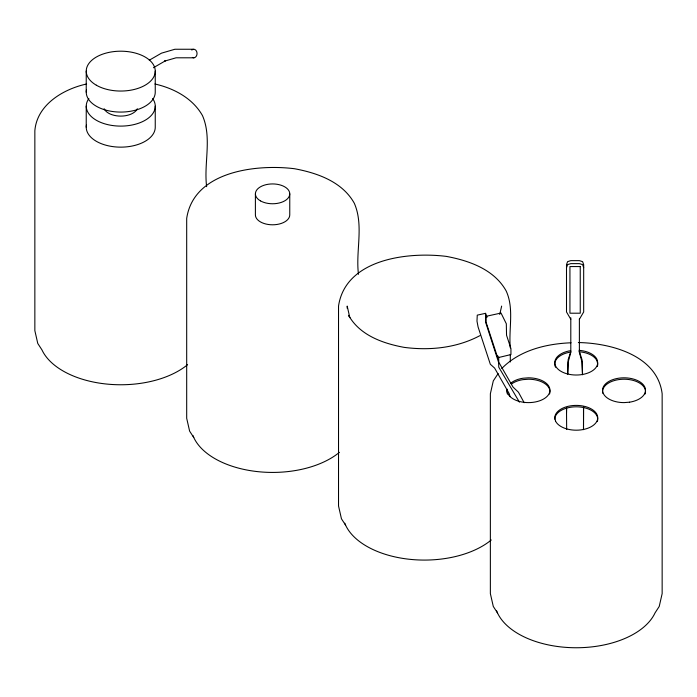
<?xml version="1.0" encoding="UTF-8"?>
<svg xmlns="http://www.w3.org/2000/svg" width="697" height="697" viewBox="0 0 697 697"><rect width="100%" height="100%" fill="white"/><g stroke="black" fill="none" stroke-linecap="round" stroke-linejoin="round"><path stroke-width="1.05" d="M583.476 429.674L583.607 406.9M583.52 429.535L583.502 407.78M566.504 413.208L566.678 407.78M567.75 374.141L568.133 362.205L570.799 352.368L570.799 317.797M567.672 373.714L568.133 359.791L570.799 351.602M499.732 314.478L501.648 306.088M510.108 396.593L509.141 393.509L494.617 368.086L490.322 364.243L478.09 326.98L476.983 321.117L477.262 315.14L485.556 313.328L485.556 322.005L498.616 362.423L498.764 367.171L519.439 402.169M566.504 267.648L567.576 264.625L570.799 263.623L579.381 263.623L582.605 264.625L583.677 267.648M579.381 319.278L583.677 311.968L583.677 264.677L582.605 261.654L579.381 260.643L570.799 260.643L567.576 261.654L566.504 264.677L566.504 311.968L570.799 319.278M498.137 373.557L493.293 380.91L490.366 393.753L490.366 593.626L493.293 606.46L497.44 612.829M501.762 368.504C519.587 350.26 546.213 343.752 571.043 342.785M149.28 60.203L161.477 53.164L174.912 49.252L193.391 49.252M153.392 67.748L165.241 60.9L164.553 61.136L176.106 57.799L194.071 57.799M479.928 335.632C456.805 347.977 429.814 350.748 404.103 347.359C382.862 343.429 359.704 335.274 348.596 315.314L349.824 317.623L347.193 306.088L347.193 308.231M86.594 83.997C63.349 89.068 36.958 104.637 34.85 130.757L34.85 330.631L37.777 343.473L41.925 349.842A81.601 47.108 0 0 0 106.58 384.047A81.601 47.108 0 0 0 187.598 364.662M497.728 357.735L510.936 354.564L510.936 348.613L506.545 335.257L506.318 323.765L501.021 313.049L486.088 316.316L486.088 322.267L497.728 357.735L497.728 355.749M578.344 342.549C611.06 343.107 657.393 355.47 662.15 393.753L662.15 593.626L659.223 606.46L655.075 612.829A81.601 47.108 0 0 1 574.485 647.74A81.601 47.108 0 0 1 496.595 610.842M154.891 83.997C173.806 88.249 192.703 98.233 202.487 115.615C212.176 137.858 203.663 163.342 206.634 186.657M345.599 525.163L341.452 518.795L338.524 505.961L338.524 306.088C345.529 258.848 408.154 251.617 446.324 256.391C469.212 260.634 494.19 269.425 506.161 290.937C514.351 308.719 508.496 329.115 510.309 347.908M193.766 437.507L189.619 431.129L186.691 418.296L186.691 218.422C193.688 171.183 256.322 163.952 294.483 168.726C317.379 172.969 342.349 181.76 354.32 203.28C364.017 225.523 355.505 251.007 358.476 274.313M524.161 402.7L518.455 392.228L513.027 387.062L498.764 362.213L498.686 356.82M485.556 313.328L487.055 317.266M579.381 351.602L582.047 359.791L582.544 374.786M582.431 374.141L582.047 362.205L579.381 352.368L579.381 318.851M566.504 409.043L566.661 429.535M510.309 354.398L510.309 361.978M289.76 193.844L289.76 214.885A17.181 9.915 0 0 1 272.579 224.8A17.181 9.915 0 0 1 255.398 214.885L255.398 193.844M155.248 71.12L155.248 92.161A34.502 19.925 0 0 1 118.943 112.051A34.502 19.925 0 0 1 86.428 90.079M155.248 106.188L155.248 127.22A34.502 19.925 0 0 1 118.943 147.119A34.502 19.925 0 0 1 86.428 125.146M86.236 71.12L86.236 92.161M86.236 106.188L86.236 127.22M339.43 452.327A81.601 47.108 0 0 1 256.679 471.521A81.601 47.108 0 0 1 192.921 435.52M137.335 108.749A17.181 9.915 0 0 1 120.747 116.103A17.181 9.915 0 0 1 104.149 108.749M152.626 98.556A34.502 19.925 0 0 1 120.747 126.105A34.502 19.925 0 0 1 88.867 98.556M191.78 50.045A4.295 3.328 -90 0 1 197.042 53.085A4.295 3.328 -90 0 1 192.372 57.442M491.272 539.983A81.601 47.108 0 0 1 408.52 559.177A81.601 47.108 0 0 1 344.762 523.186M554.786 419.202A21.476 12.398 0 0 1 578.362 406.865A21.476 12.398 0 0 1 597.32 421.624M602.748 393.23A21.476 12.398 0 0 1 624.739 379.22A21.476 12.398 0 0 1 645.091 394.04M507.007 390.215A21.476 12.398 0 0 0 528.483 402.613A21.476 12.398 0 0 0 549.95 390.215A21.476 12.398 0 0 0 528.483 377.818L522.924 378.236A21.476 12.398 0 0 0 510.622 383.324M570.704 350.652A21.476 12.398 0 0 0 555.108 364.784A21.476 12.398 0 0 0 578.127 374.977A21.476 12.398 0 0 0 597.73 362.632L596.998 359.417A21.476 12.398 0 0 0 579.059 350.338M549.541 394.04A21.476 12.398 0 0 0 528.483 379.22L522.924 379.638A21.476 12.398 0 0 0 511.441 384.064M507.425 394.04A21.476 12.398 0 0 1 507.425 389.196M555.518 367.241A21.476 12.398 0 0 1 570.704 352.055M579.059 351.741A21.476 12.398 0 0 1 596.998 360.819L597.73 364.034A21.476 12.398 0 0 1 597.32 366.456M629.591 402.186L624.033 402.613A21.476 12.398 0 0 1 604.569 384.971A21.476 12.398 0 0 1 640.482 382.244A21.476 12.398 0 0 1 629.591 402.186M580.244 266.559L569.937 266.559L569.937 313.206L580.244 313.206L580.244 266.559M555.518 421.005L554.786 417.799A21.476 12.398 0 0 1 585.332 406.56A21.476 12.398 0 0 1 590.063 427.296A21.476 12.398 0 0 1 555.518 421.005M260.434 200.858A17.181 9.915 0 0 0 289.177 196.415A17.181 9.915 0 0 0 268.136 184.269A17.181 9.915 0 0 0 260.434 200.858M96.343 85.208A34.502 19.925 0 0 0 154.072 76.278A34.502 19.925 0 0 0 111.816 51.874A34.502 19.925 0 0 0 96.343 85.208"/></g></svg>
